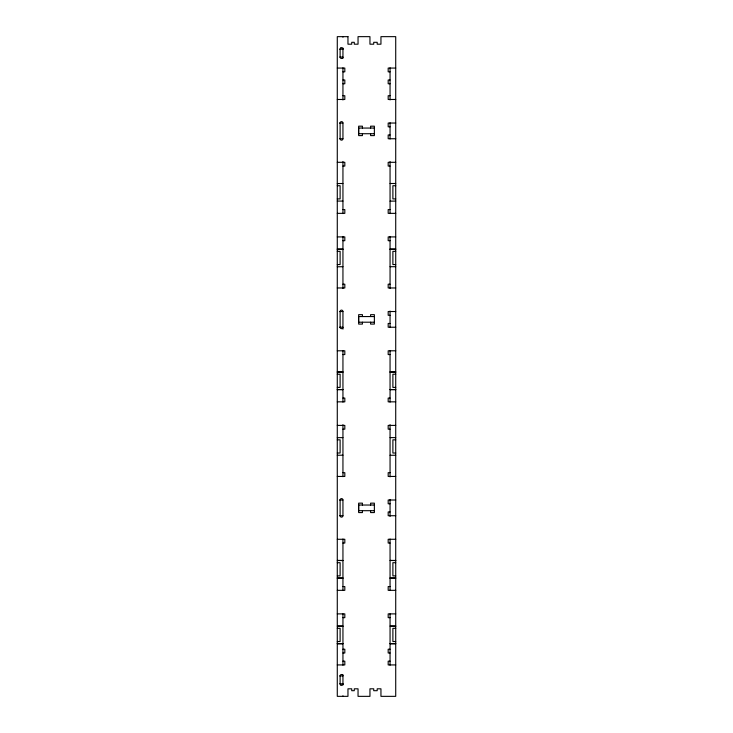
<?xml version="1.0" encoding="UTF-8"?>
<svg xmlns="http://www.w3.org/2000/svg" width="733" height="733" viewBox="0 0 733 733"><rect width="100%" height="100%" fill="white"/><g stroke="black" fill="none" stroke-linecap="round" stroke-linejoin="round"><path stroke-width="1.1" d="M340.882 47.929L340.35 48.314A1.063 1.063 0 0 0 340.112 48.983L340.112 57.073A1.411 1.411 0 0 0 341.523 58.484A1.411 1.411 0 0 0 342.943 57.073L339.755 57.073M339.755 49.212L342.943 49.212M337.281 68.068L344.822 68.068L344.822 71.834L342.943 71.834M395.719 68.068L388.178 68.068L388.178 71.834L390.057 71.834M342.943 79.998L344.822 79.998L344.822 83.773L342.943 83.773M390.057 79.998L388.178 79.998L388.178 83.773L390.057 83.773M342.943 95.711L344.822 95.711L344.822 99.477L337.281 99.477M390.057 95.711L388.178 95.711L388.178 99.477L395.719 99.477M339.544 123.043L342.943 123.043L342.943 138.748A1.411 1.411 0 0 1 341.523 140.159A1.411 1.411 0 0 1 340.112 138.748L340.112 123.043A1.411 1.411 0 0 1 341.523 121.623A1.411 1.411 0 0 1 342.943 123.043M395.719 123.043L388.178 123.043L388.178 126.809L390.057 126.809M374.352 128.064L358.648 128.064L358.648 133.718L374.352 133.718M390.057 134.973L388.178 134.973L388.178 138.748L395.719 138.748M339.544 138.748L342.943 138.748M337.281 162.305L344.822 162.305L344.822 166.079L342.943 166.079M395.719 162.305L388.178 162.305L388.178 166.079L390.057 166.079M337.281 183.571L342.943 183.497M390.057 183.497L395.719 183.497M337.281 185.724L340.112 185.724L340.112 198.918L337.281 198.918M395.719 185.724L392.888 185.724L392.888 198.918L395.719 198.918M337.281 201.071L342.943 201.071M390.057 201.154L395.719 201.071M342.943 209.583L344.822 209.583L344.822 213.358L337.281 213.358M390.057 209.583L388.178 209.583L388.178 213.358L395.719 213.358M337.281 236.915L344.822 236.915L344.822 240.69L342.943 240.69M395.719 236.915L388.178 236.915L388.178 240.69L390.057 240.69M337.281 249.119L342.943 249.119M390.057 249.119L395.719 249.119M337.281 249.202L342.943 249.202M390.057 249.202L395.719 249.202M337.281 251.355L340.112 251.355L340.112 264.549L337.281 264.549M395.719 251.355L392.888 251.355L392.888 264.549L395.719 264.549M337.281 266.775L342.943 266.702M390.057 266.702L395.719 266.702M342.943 284.193L344.822 284.193L344.822 287.968L337.281 287.968M390.057 284.193L388.178 284.193L388.178 287.968L395.719 287.968M339.544 311.525L342.943 311.525L342.943 329.117M395.719 311.525L388.178 311.525L388.178 315.291L390.057 315.291M374.352 316.555L358.648 316.555L358.648 322.208L374.352 322.208M390.057 323.464L388.178 323.464L388.178 327.23L395.719 327.23M339.544 327.23L342.943 327.23A1.411 1.411 0 0 1 341.523 328.65A1.411 1.411 0 0 1 340.112 327.23L340.112 311.525A1.411 1.411 0 0 1 341.523 310.114A1.411 1.411 0 0 1 342.943 311.525M337.281 350.795L344.822 350.795L344.822 354.561L342.943 354.561M395.719 350.795L388.178 350.795L388.178 354.561L390.057 354.561M337.281 371.979L342.943 371.979M390.057 371.979L395.719 371.979M337.281 372.062L342.943 372.062M390.057 372.062L395.719 372.062M337.281 374.215L340.112 374.215L340.112 387.409L337.281 387.409M395.719 374.215L392.888 374.215L392.888 387.409L395.719 387.409M337.281 389.553L342.943 389.553M390.057 389.553L395.719 389.553M337.281 389.635L342.943 389.635M390.057 389.635L395.719 389.635M342.943 398.074L344.822 398.074L344.822 401.84L337.281 401.84M390.057 398.074L388.178 398.074L388.178 401.84L395.719 401.84M337.281 425.406L344.822 425.406L344.822 429.171L342.943 429.171M395.719 425.406L388.178 425.406L388.178 429.171L390.057 429.171M337.281 437.683L342.943 437.61M390.057 437.61L395.719 437.61M337.281 439.837L340.112 439.837L340.112 453.031L337.281 453.031M395.719 439.837L392.888 439.837L392.888 453.031L395.719 453.031M337.281 455.266L342.943 455.184M390.057 455.266L395.719 455.266M342.943 472.684L344.822 472.684L344.822 476.45L337.281 476.45M390.057 472.684L388.178 472.684L388.178 476.45L395.719 476.45M339.544 500.007L342.943 500.007L342.943 515.72A1.411 1.411 0 0 1 341.523 517.131A1.411 1.411 0 0 1 340.112 515.72L340.112 500.007A1.411 1.411 0 0 1 341.523 498.596A1.411 1.411 0 0 1 342.943 500.007M395.719 500.007L388.178 500.007L388.178 503.782L390.057 503.782M374.352 505.037L358.648 505.037L358.648 510.69L374.352 510.69M390.057 511.946L388.178 511.946L388.178 515.72L395.719 515.72M339.544 515.72L342.943 515.72M337.281 539.277L344.822 539.277L344.822 543.052L342.943 543.052M395.719 539.277L388.178 539.277L388.178 543.052L390.057 543.052M337.281 562.697L340.112 562.697L340.112 575.891L337.281 575.891M395.719 562.697L392.888 562.697L392.888 575.891L395.719 575.891M337.281 578.044L342.943 578.044M390.057 578.044L395.719 578.044M337.281 578.117L342.943 578.117M390.057 578.117L395.719 578.117M342.943 586.556L344.822 586.556L344.822 590.331L337.281 590.331M390.057 586.556L388.178 586.556L388.178 590.331L395.719 590.331M337.281 613.888L344.822 613.888L344.822 617.653L342.943 617.653M395.719 613.888L388.178 613.888L388.178 617.653L390.057 617.653M337.281 628.328L340.112 628.328L340.112 641.522L337.281 641.522M395.719 628.328L392.888 628.328L392.888 641.522L395.719 641.522M337.281 643.666L342.943 643.666M390.057 643.666L395.719 643.666M337.281 643.748L342.943 643.748M390.057 643.748L395.719 643.748M342.943 649.227L344.822 649.227L344.822 653.002L342.943 653.002M390.057 649.227L388.178 649.227L388.178 653.002L390.057 653.002M342.943 661.166L344.822 661.166L344.822 664.932L337.281 664.932M390.057 661.166L388.178 661.166L388.178 664.932L395.719 664.932M339.755 675.927L342.943 675.927A1.411 1.411 0 0 0 341.523 674.516A1.411 1.411 0 0 0 340.112 675.927L340.112 684.017A1.063 1.063 0 0 0 340.35 684.686L340.882 685.071M339.755 683.788L342.943 683.788M390.057 67.83L390.057 99.954M390.057 122.805L390.057 138.986M390.057 161.599L390.057 213.587M390.057 236.447L390.057 288.435M390.057 311.058L390.057 327.23M390.057 350.795L390.057 402.078M390.057 424.691L390.057 476.917M390.057 499.54L390.057 516.426M390.057 539.039L390.057 590.331M390.057 613.888L390.057 665.17M370.596 128.064L370.596 126.177L374.371 126.177L374.371 135.605L370.596 135.605L370.596 133.718M370.596 316.555L370.596 314.668L374.371 314.668L374.371 324.087L370.596 324.087L370.596 322.208M370.596 505.037L370.596 503.15L374.371 503.15L374.371 512.578L370.596 512.578L370.596 510.69M362.432 128.064L362.432 126.177L358.657 126.177L358.657 135.605L362.432 135.605L362.432 133.718M362.432 316.555L362.432 314.668L358.657 314.668L358.657 324.087L362.432 324.087L362.432 322.208M362.432 505.037L362.432 503.15L358.657 503.15L358.657 512.578L362.432 512.578L362.432 510.69M342.943 36.65L342.943 37.2M342.943 48.039L342.943 58.246M342.943 67.83L342.943 99.99M342.943 161.526L342.943 213.587M342.943 236.447L342.943 288.481M342.943 350.795L342.943 402.078M342.943 424.691L342.943 476.707M342.943 539.021L342.943 590.331M342.943 613.888L342.943 665.17M342.943 674.754L342.943 684.961M342.943 695.8L342.943 696.35M340.882 47.929A1.686 1.686 0 0 1 342.293 47.984L342.705 48.314A1.063 1.063 0 0 1 342.943 48.983M340.882 685.071A1.686 1.686 0 0 0 342.293 685.016L342.705 684.686A1.063 1.063 0 0 0 342.943 684.017M347.964 36.65L337.281 36.65L337.281 696.35L347.964 696.35L347.964 688.809L351.739 688.809L351.739 690.697L354.277 690.697L354.277 688.809L358.043 688.809L358.043 696.35L369.954 696.35L369.954 688.809L373.729 688.809L373.729 690.697L377.183 690.697L377.183 688.809L380.949 688.809L380.949 696.35L395.719 696.35L395.719 36.65L380.949 36.65L380.949 44.191L377.183 44.191L377.183 42.303L373.729 42.303L373.729 44.191L369.954 44.191L369.954 36.65L358.043 36.65L358.043 44.191L354.277 44.191L354.277 42.303L351.739 42.303L351.739 44.191L347.964 44.191L347.964 36.65M342.943 560.47L337.281 560.47L342.943 560.543M395.719 560.47L390.057 560.47L395.719 560.543M342.943 626.092L337.281 626.092L342.943 626.174M395.719 626.092L390.057 626.092L395.719 626.174"/></g></svg>
